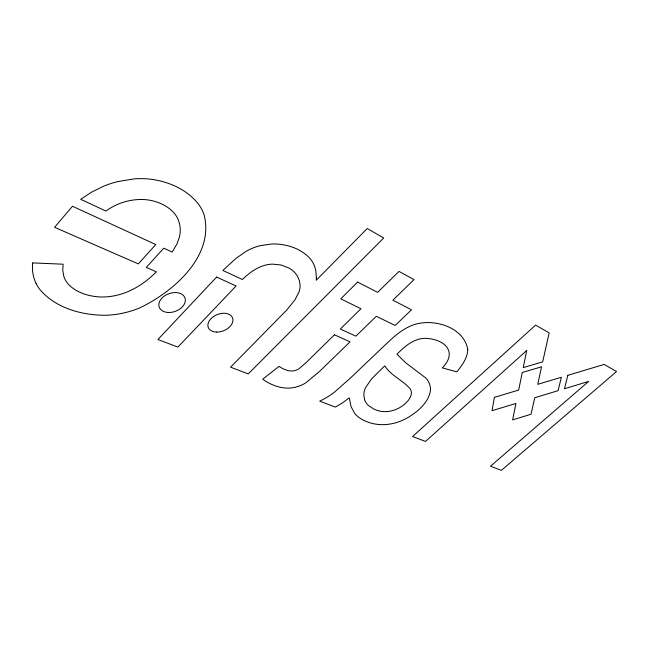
<?xml version="1.0" encoding="UTF-8"?>
<svg xmlns="http://www.w3.org/2000/svg" width="649" height="649" viewBox="0 0 649 649"><rect width="100%" height="100%" fill="white"/><g stroke="black" fill="none" stroke-linecap="round" stroke-linejoin="round"><path stroke-width="0.97" d="M32.701 262.902L63.107 264.192L62.766 270.227L63.845 276.425A38.413 27.566 -15.3 0 0 64.786 278.794A41.39 29.724 -15.5 0 0 69.329 285.219C76.858 292.48 87.412 295.822 97.634 296.812A46.055 33.115 -15.9 0 0 106.898 296.804C125.922 295.417 143.21 285.203 156.377 271.834L146.309 267.437L163.743 248.186L172.172 252.055L177.015 243.813L179.327 237.356A48.18 35.435 -17.2 0 0 180.162 227.88A50.857 37.399 -17 0 0 179.294 222.891L178.175 219.662A45.032 33.148 -17.4 0 0 173.551 212.426C167.142 205.555 158.072 201.596 148.905 200.062A43.24 31.923 -17.2 0 0 139.048 199.511C127.18 200.014 115.49 203.989 105.933 211.071L80.671 199.3L91.728 192.063L103.24 186.377A72.891 53.705 -16.9 0 1 117.607 181.615L133.872 178.921A70.814 52.253 -17 0 1 149.4 179.051C167.994 181.168 186.961 189.232 198.626 204.338A71.966 52.837 -17.4 0 1 204.037 214.6C214.876 256.306 172.683 292.504 138.878 308.283A71.349 51.279 -16.2 0 1 127.975 311.918A73.248 52.707 -16.2 0 1 120.568 313.621A70.587 50.703 -16.2 0 1 105.787 315.268C81.944 315.333 55.619 308.243 39.751 289.389A66.141 47.677 -15.1 0 1 36.174 283.572M364.608 399.743L363.829 394.868A33.586 19.413 -28 0 1 365.517 387.729L371.488 378.992L384.727 365.849C391.014 375.803 402.769 380.095 410.192 388.865A23.08 13.158 -27.6 0 1 410.817 390.017L411.206 391.209A18.391 10.481 -27.8 0 1 410.785 396.02A18.821 10.733 -27.8 0 1 406.444 402.453L405.982 402.907A22.017 12.574 -27.7 0 1 403.978 404.676L401.585 406.452A17.872 10.173 -27.7 0 1 397.269 408.862C390.844 411.904 383.243 412.659 376.517 410.136A56.512 32.726 -28.8 0 1 373.605 408.927L368.218 405.292A42.193 24.362 -28.3 0 1 364.6 399.743M36.125 283.589A70.051 50.549 -15.3 0 1 32.71 262.902M467.751 349.332C467.661 358.021 462.007 365.355 456.864 371.869L442.326 367.886C456.645 353.316 446.926 340.928 429.297 338.64C416.228 336.507 405.463 345.446 396.993 354.224L405.593 362.718L425.825 378.01A53.502 30.422 -27.2 0 1 430.287 386.78A35.014 19.884 -27.9 0 1 429.435 394.714L428.251 397.642A34.454 19.551 -27.9 0 1 422.669 405.812L419.806 408.748A43.248 24.67 -27.7 0 1 416.252 411.88L408.951 416.991A32.491 18.399 -27.8 0 1 402.704 420.195C390.706 425.712 376.331 426.417 364.308 420.584A67.415 38.875 -28.6 0 1 354.614 413.275L351.077 406.663L349.243 397.829L342.291 403.005L335.338 407.101L319.689 401.139A53.113 32.555 -25.1 0 0 334.284 392.321L350.363 378.099L383.429 346.598C391.899 338.551 400.49 330.073 411.515 325.628A29.749 17.75 -29.4 0 1 414.354 324.549C433.978 318.294 463.67 326.974 467.751 349.332M316.379 277.804L316.241 280.263L367.229 228.529L383.713 237.988L248.234 373.913L230.582 367.188L286.769 310.019L294.897 299.887L298.824 292.431A32.88 22.18 -24.5 0 0 300.098 285.536L299.424 280.782L297.493 276.247A42.299 28.548 -24.1 0 0 288.756 267.972L280.871 264.946L272.264 264.119A26.585 18.099 -24.6 0 0 264.849 265.279C256.144 267.672 248.77 273.318 242.385 279.516L222.867 270.463L235.782 258.545L246.093 251.358A39.297 27.063 -24.5 0 1 250.53 249.062A38.421 26.479 -24.5 0 1 260.006 245.687L271.639 244.016A51.823 35.403 -24.3 0 1 276.75 244.04C289.203 244.803 302.134 249.386 310.449 259.032A56.049 38.056 -24.3 0 1 314.716 266.601L315.86 270.852L316.379 277.804M494.433 397.326L492.031 410.703L515.931 403.451L512.621 419.903L531.052 414.232L534.744 397.748L558.091 390.666L561.377 377.256L537.721 384.346L541.582 366.799L522.258 372.502L518.656 390.065L494.433 397.326M526.696 350.525L523.264 367.569L542.678 361.866L549.151 332.872L535.612 325.108L412.577 436.526L425.501 441.45L526.696 350.525M567.843 375.317L564.476 388.735L588.684 381.393L490.498 466.217L501.393 470.363L616.55 371.528L604.17 364.43L567.843 375.317M72.469 206.26L54.581 227.312L138.326 263.9L155.776 244.527L72.469 206.26M216.612 277.082L157.926 339.5L177.875 347.101L236.114 285.958L216.612 277.082M357.623 282.088L340.79 298.84L360.958 308.762L340.327 329.027L355.871 336.174L376.323 316.282L395.176 325.465L411.49 309.8L392.88 300.179L414.013 279.638L398.989 271.404L377.661 292.358L357.623 282.088M334.454 334.795L306.125 362.604L299.002 368.713A7.196 4.462 -24.8 0 1 298.248 369.176A10.238 6.36 -24.8 0 1 292.399 371.033L288.318 370.757L284.205 369.289A82.025 52.415 -27.3 0 1 280.863 367.529L278.956 366.401L262.707 379.186C272.564 386.358 285.625 390.544 297.591 386.593A21.336 13.118 -24.7 0 0 303.367 384.24A16.744 10.262 -24.8 0 0 305.833 382.796L319.43 371.512L350.046 341.836L334.454 334.795M216.482 332.069A13.053 8.68 -21.9 0 0 232.691 318.261A13.053 8.68 -21.9 0 0 212.069 317.661A13.053 8.68 -21.9 0 0 216.482 332.069M168.334 312.477A13.678 9.394 -19.5 0 0 184.989 297.98A13.678 9.394 -19.5 0 0 162.964 297.12A13.678 9.394 -19.5 0 0 168.334 312.477"/></g></svg>
